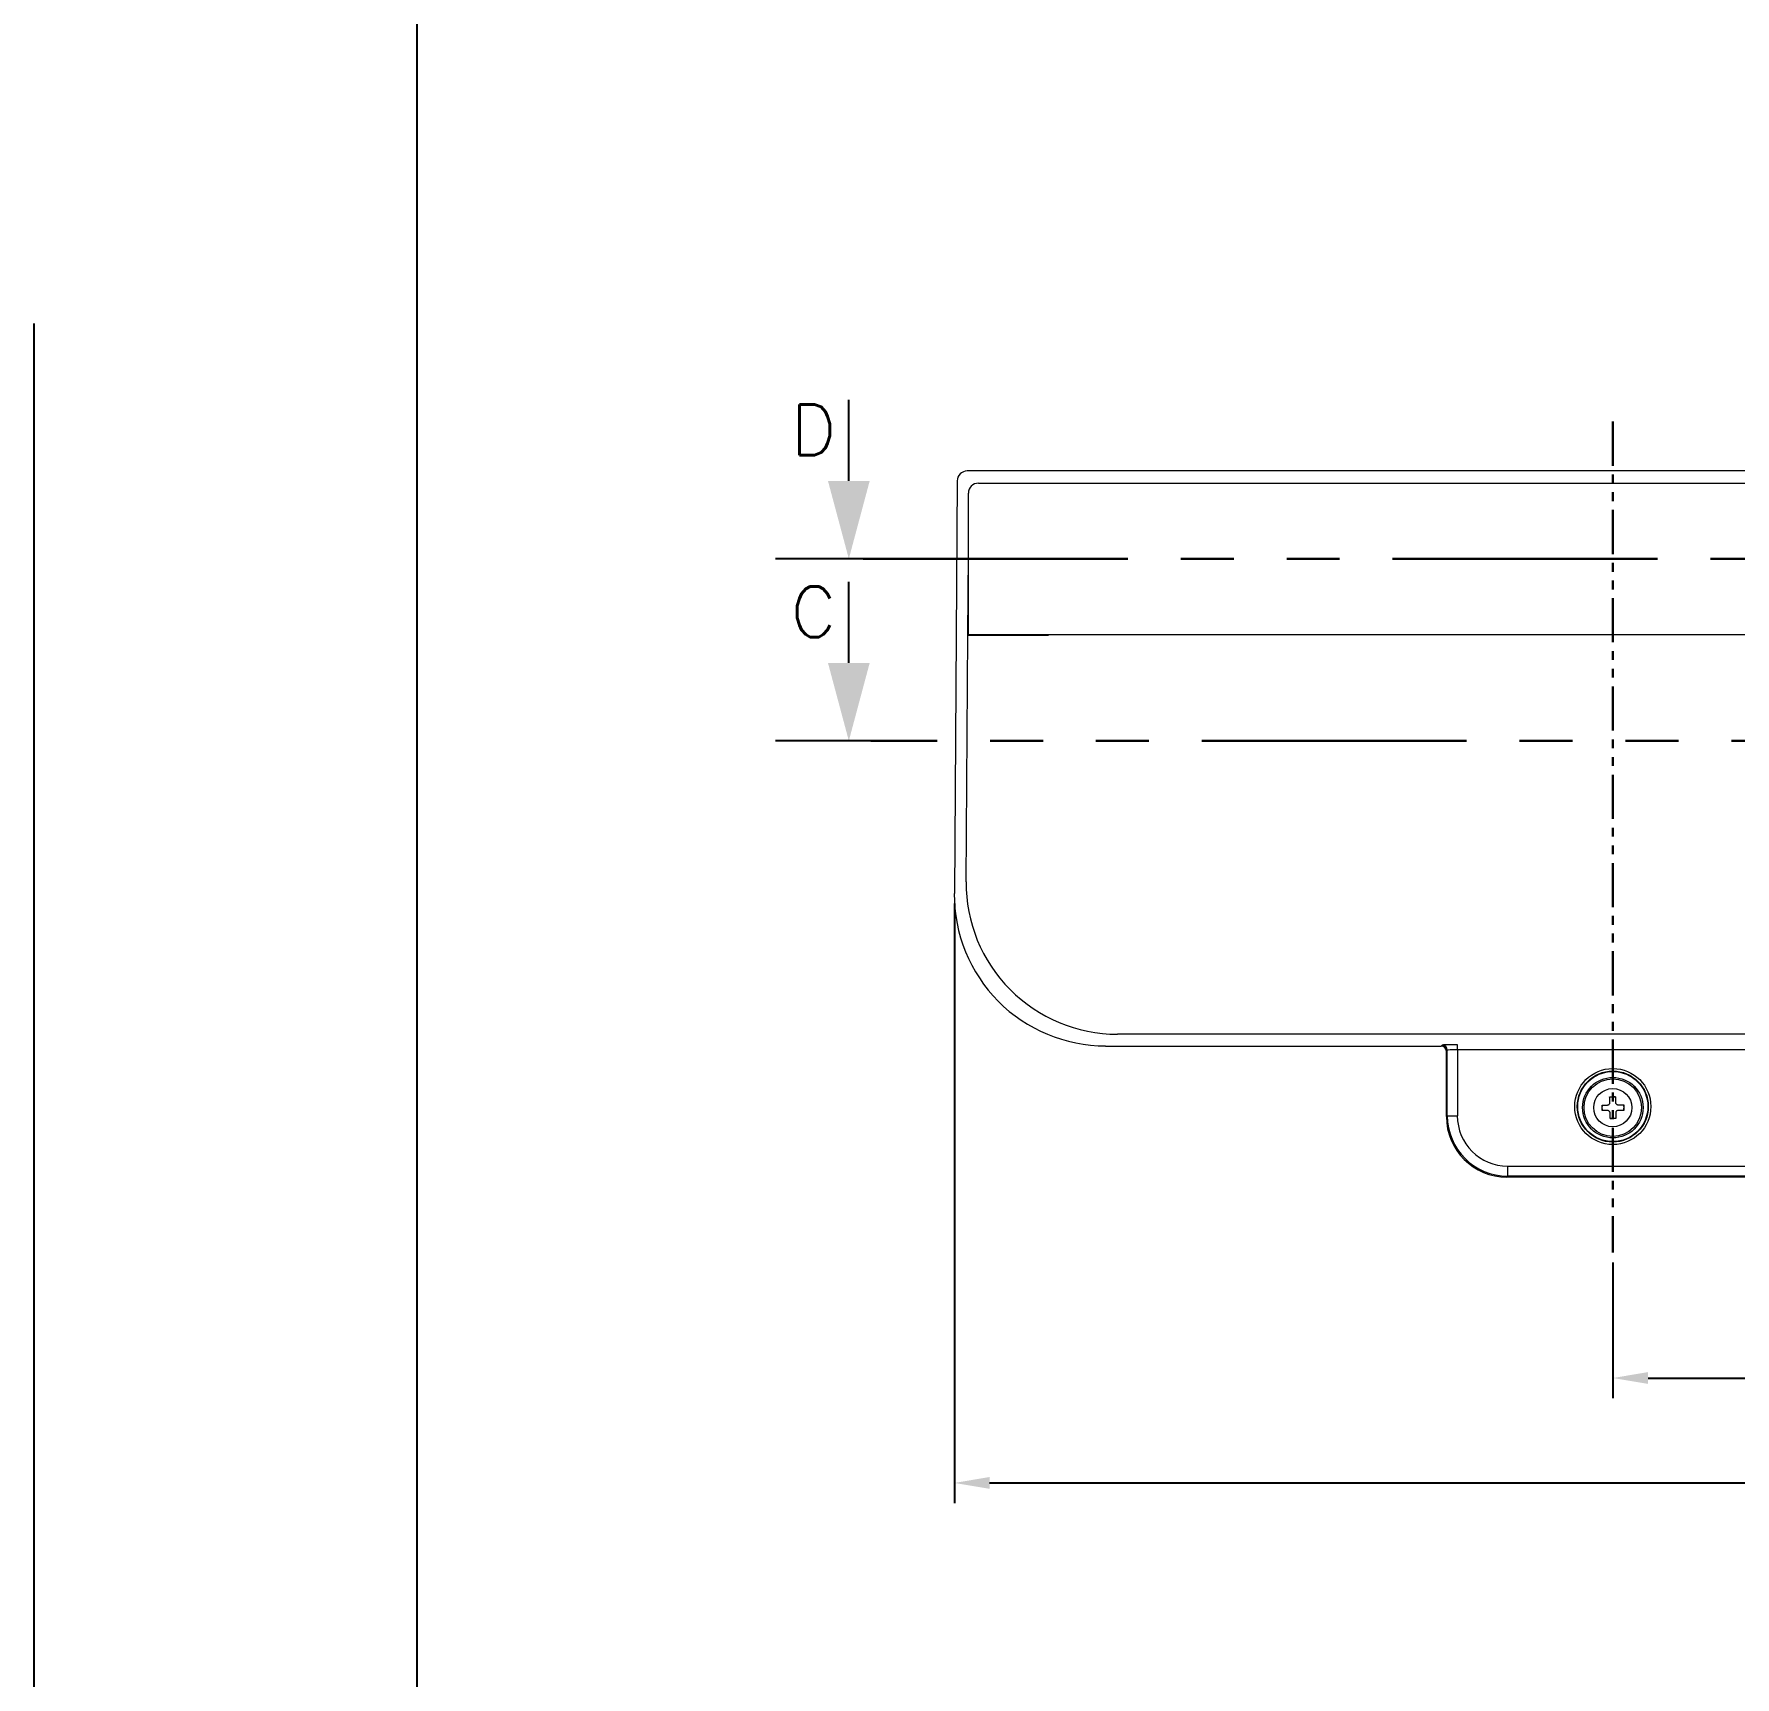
# Model space of a CAD drawing. Extents: x 14808 to 20058, y -13198 to -11680.
# Drawn here: x 15647.6 to 15816.2, y -12111.4 to -11948.6 of the extents above; entities that cross this region are included whole.
import ezdxf

# ---------------------------------------------------------------- set-up
doc = ezdxf.new("R2010")
doc.units = 0
doc.header["$LTSCALE"] = 7
doc.header["$MEASUREMENT"] = 0
doc.linetypes.add('PHANTOM', pattern=[2.5, 1.25, -0.25, 0.25, -0.25, 0.25, -0.25])
doc.layers.get('0').update_dxf_attribs({"color": 2, "linetype": 'CONTINUOUS'})
for name, color, linetype in [('D', 2, 'CONTINUOUS'), ('DWG', 7, 'CONTINUOUS'), ('PH', 3, 'PHANTOM'), ('TXT', 4, 'CONTINUOUS')]:
    doc.layers.add(name, color=color, linetype=linetype)
doc.styles.add('GHS', font='romans', dxfattribs={"bigfont": 'ghs'})

msp = doc.modelspace()

# ---------------------------------------------------------------- linework, layer by layer
msp.add_line((15647.56, -12274.27), (15647.56, -11977.27))
at = {"color": 1, "linetype": 'PHANTOM', "lineweight": 30, "ltscale": 0.5}
msp.add_line((15804.08, -11986.99), (15804.08, -12069.34), dxfattribs=at)
at = {"color": 7, "linetype": 'Continuous', "lineweight": 15}
for p, q in [((15739.08, -11992.87), (15738.8, -12033.77)), ((15740.19, -12008.09), (15740.19, -11994.09)), ((15740.14, -12008.14), (15740.19, -12000.2)), ((15739.97, -12032.61), (15740.14, -12008.14)), ((15740.14, -12008.14), (15740.14, -12008.14)), ((15740.14, -12008.14), (15748.14, -12008.14)), ((15740.19, -12008.09), (15755.19, -12008.09)), ((15741.14, -12008.15), (15747.14, -12008.15)), ((15748.14, -12008.09), (15748.14, -12008.14)), ((15748.14, -12008.14), (15748.14, -12008.14)), ((15929.42, -12047.72), (15754.96, -12047.72)), ((15788.67, -12049.26), (15788.67, -12048.76)), ((15753.79, -12048.88), (15787.08, -12048.88)), ((15787.08, -12048.88), (15787.17, -12048.79)), ((15787.67, -12049.29), (15787.58, -12049.38)), ((15787.58, -12055.88), (15787.58, -12049.38)), ((15787.67, -12055.79), (15787.67, -12049.29)), ((15930.48, -12049.26), (15788.67, -12049.26)), ((15788.67, -12049.26), (15788.67, -12055.79)), ((15803.01, -12054.8), (15802.99, -12054.99)), ((15802.99, -12054.99), (15803.01, -12055.19)), ((15803.57, -12055.28), (15803.01, -12055.28)), ((15803.79, -12053.94), (15803.68, -12053.98)), ((15803.8, -12054.48), (15803.8, -12053.92)), ((15804.35, -12053.93), (15804.09, -12053.9)), ((15804.37, -12055.51), (15804.37, -12056.07)), ((15804.6, -12054.71), (15805.16, -12054.71)), ((15805.17, -12054.87), (15805.16, -12054.8)), ((15805.16, -12055.19), (15805.17, -12055.04)), ((15787.58, -12055.88), (15787.67, -12055.79)), ((15787.67, -12055.79), (15788.67, -12055.79)), ((15803.81, -12056.05), (15804.02, -12056.08)), ((15793.67, -12061.79), (15793.58, -12061.88)), ((15989.58, -12061.88), (15793.58, -12061.88)), ((15793.67, -12061.79), (15793.67, -12060.79)), ((15793.67, -12060.79), (15989.49, -12060.79)), ((15989.49, -12061.79), (15793.67, -12061.79))]:
    msp.add_line(p, q, dxfattribs=at)
for centre, radius in [((15804.08, -12054.88), 3.77), ((15804.08, -12054.88), 3.52), ((15804.08, -12054.88), 3.48), ((15804.08, -12054.99), 3), ((15804.08, -12054.99), 2.85), ((15804.08, -12054.99), 1.89), ((15804.08, -12054.99), 1.89)]:
    msp.add_circle(centre, radius, dxfattribs=at)
for centre, radius, start, end in [((15741.19, -11994.09), 1, 90, 180), ((15787.17, -12049.29), 0.5, 0.0203, 89.9801)]:
    msp.add_arc(centre, radius, start, end, dxfattribs=at)
for centre, major_axis, ratio, start_param, end_param in [((15740.08, -11992.88), (-0.705, 0.71), 0.999698, 5.501442, 7.064953), ((15741.14, -12008.14), (1, 0), 0.017455, 3.158924, 4.712267), ((15747.14, -12008.14), (1, 0), 0.017455, 4.712389, 6.257005), ((15754.97, -12032.71), (10.65, 10.57), 0.999734, 2.352845, 3.930317), ((15753.8, -12033.87), (-10.65, -10.57), 0.999693, 5.494437, 7.071909), ((15788.67, -12048.79), (1.5, 0), 0.017455, 1.570796, 3.124139), ((15787.08, -12049.38), (-0.354, -0.354), 0.999695, 2.356347, 3.926839), ((15788.67, -12049.29), (1, 0), 0.026183, 1.570796, 3.124139), ((15793.58, -12055.88), (-4.24, -4.24), 0.999695, 5.497939, 7.068431), ((15793.67, -12055.79), (4.24, 4.24), 0.999797, 2.356347, 3.926839), ((15793.67, -12055.79), (-3.54, -3.54), 0.999695, 5.497939, 7.068431)]:
    msp.add_ellipse(centre, major_axis=major_axis, ratio=ratio, start_param=start_param, end_param=end_param, dxfattribs=at)
for points, knots in [([(15741.19, -11993.09), (15741.21, -11993.09), (15741.25, -11993.09), (15741.59, -11993.09), (15742.1, -11993.09), (15742.74, -11993.09), (15743.7, -11993.09), (15744.92, -11993.09), (15746.35, -11993.09), (15747.51, -11993.09), (15748.74, -11993.09), (15750.42, -11993.09), (15752.58, -11993.09), (15754.34, -11993.09), (15755.19, -11993.09)], [0, 0, 0, 0, 0.077656, 0.157721, 0.240041, 0.304387, 0.368745, 0.500012, 0.565727, 0.631454, 0.6958, 0.760158, 0.883566, 1, 1, 1, 1]), ([(15803.01, -12055.28), (15803.01, -12055.16), (15803.01, -12054.97), (15803.01, -12054.79), (15803.01, -12054.73)], [0, 0, 0, 0, 0.669516, 1, 1, 1, 1]), ([(15803.01, -12054.73), (15803.13, -12054.73), (15803.31, -12054.73), (15803.49, -12054.73), (15803.55, -12054.73)], [0, 0, 0, 0, 0.679121, 1, 1, 1, 1]), ([(15803.55, -12054.73), (15803.57, -12054.73), (15803.63, -12054.72), (15803.71, -12054.68), (15803.76, -12054.61), (15803.79, -12054.54), (15803.8, -12054.5), (15803.8, -12054.48)], [0, 0, 0, 0, 0.214086, 0.428183, 0.641655, 0.854881, 1, 1, 1, 1]), ([(15803.82, -12055.53), (15803.81, -12055.5), (15803.81, -12055.44), (15803.76, -12055.37), (15803.7, -12055.31), (15803.63, -12055.28), (15803.58, -12055.28), (15803.57, -12055.28)], [0, 0, 0, 0, 0.214071, 0.4281737, 0.6416517, 0.8548807, 1, 1, 1, 1]), ([(15803.8, -12053.92), (15803.92, -12053.92), (15804.1, -12053.92), (15804.29, -12053.92), (15804.35, -12053.92)], [0, 0, 0, 0, 0.669507, 1, 1, 1, 1]), ([(15804.35, -12053.92), (15804.35, -12054.04), (15804.35, -12054.22), (15804.35, -12054.4), (15804.35, -12054.46)], [0, 0, 0, 0, 0.679117, 1, 1, 1, 1]), ([(15804.35, -12054.46), (15804.35, -12054.49), (15804.35, -12054.54), (15804.4, -12054.62), (15804.46, -12054.67), (15804.53, -12054.7), (15804.58, -12054.71), (15804.6, -12054.71)], [0, 0, 0, 0, 0.214073, 0.428168, 0.641648, 0.854879, 1, 1, 1, 1]), ([(15804.62, -12055.26), (15804.59, -12055.26), (15804.53, -12055.27), (15804.46, -12055.31), (15804.4, -12055.37), (15804.37, -12055.44), (15804.37, -12055.49), (15804.37, -12055.51)], [0, 0, 0, 0, 0.214071, 0.428172, 0.64166, 0.854883, 1, 1, 1, 1]), ([(15805.16, -12055.26), (15805.03, -12055.26), (15804.86, -12055.26), (15804.67, -12055.26), (15804.62, -12055.26)], [0, 0, 0, 0, 0.6791114, 1, 1, 1, 1]), ([(15805.16, -12054.71), (15805.16, -12054.83), (15805.16, -12055.02), (15805.16, -12055.2), (15805.16, -12055.26)], [0, 0, 0, 0, 0.669516, 1, 1, 1, 1]), ([(15803.82, -12056.07), (15803.82, -12055.95), (15803.82, -12055.77), (15803.82, -12055.59), (15803.82, -12055.53)], [0, 0, 0, 0, 0.67912, 1, 1, 1, 1]), ([(15804.37, -12056.07), (15804.24, -12056.07), (15804.06, -12056.07), (15803.88, -12056.07), (15803.82, -12056.07)], [0, 0, 0, 0, 0.669521, 1, 1, 1, 1])]:
    msp.add_open_spline(points, degree=3, knots=knots, dxfattribs=at)
at = {"layer": 'D'}
for p, q in [((15738.8, -12034.77), (15738.8, -12094.19)), ((15804.08, -12070.34), (15804.08, -12083.79)), ((15807.58, -12081.79), (15975.58, -12081.79)), ((15742.3, -12092.19), (16040.94, -12092.19))]:
    msp.add_line(p, q, dxfattribs=at)
for points in [[(15807.58, -12081.2), (15807.58, -12082.37), (15804.08, -12081.79)], [(15742.3, -12091.6), (15742.3, -12092.77), (15738.8, -12092.19)]]:
    msp.add_solid(points, dxfattribs=at)
at = {"layer": 'DWG'}
for p, q in [((15728.34, -11992.86), (15728.34, -11984.83)), ((15728.34, -12010.9), (15728.34, -12002.87))]:
    msp.add_line(p, q, dxfattribs=at)
at = {"layer": 'DWG', "color": 7, "linetype": 'Continuous', "lineweight": 15}
for p, q in [((16004.63, -11991.88), (15740.08, -11991.88)), ((15755.19, -11993.09), (15929.19, -11993.09)), ((15755.19, -12008.09), (15929.19, -12008.09))]:
    msp.add_line(p, q, dxfattribs=at)
at = {"layer": 'DWG', "linetype": 'PHANTOM'}
for points in [[(15728.34, -12000.59), (15730.41, -11992.86), (15726.27, -11992.86)], [(15728.34, -12018.63), (15730.41, -12010.9), (15726.27, -12010.9)]]:
    msp.add_solid(points, dxfattribs=at)
at = {"layer": 'PH', "linetype": 'PHANTOM', "lineweight": 30, "ltscale": 3}
for p, q in [((15729.75, -12000.59), (16053.71, -12000.59)), ((16052.09, -12018.63), (15730.51, -12018.63))]:
    msp.add_line(p, q, dxfattribs=at)
at = {"layer": 'TXT'}
msp.add_line((15685.56, -12260.18), (15685.56, -11706.18), dxfattribs=at)
at = {"layer": 'TXT', "color": 4}
for points in [[(15735.6, -12000.59), (15721.08, -12000.59)], [(15735.6, -12018.63), (15721.08, -12018.63)]]:
    msp.add_lwpolyline(points, dxfattribs=at)

# ---------------------------------------------------------------- texts
at = {"layer": 'DWG', "color": 7, "linetype": 'Continuous', "style": 'GHS'}
for s, p in [('D', (15722.59, -11990.3)), ('C', (15722.59, -12008.34))]:
    msp.add_text(s, height=5, dxfattribs=at).set_placement(p)

doc.saveas('drawing.dxf')
